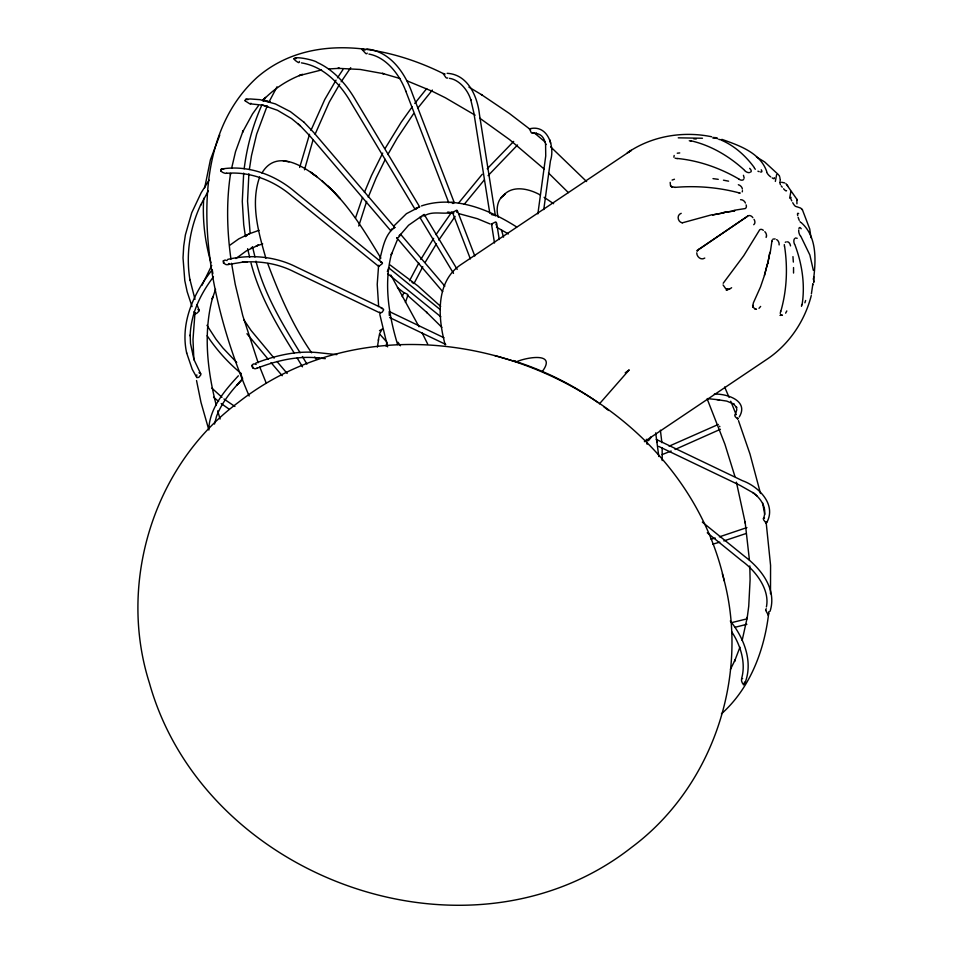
<?xml version="1.0" encoding="UTF-8"?>
<svg xmlns="http://www.w3.org/2000/svg" width="953" height="953" viewBox="0 0 953 953"><rect width="100%" height="100%" fill="white"/><g stroke="black" fill="none" stroke-linecap="round" stroke-linejoin="round"><path stroke-width="1.43" d="M405.43 302.446L408.003 294.93A2.597 1.191 24.8 0 0 407.086 294.06L403.881 292.631L404.465 292.738M662.192 460.561L662.156 447.922M770.5 593.79L770.572 565.403L766.117 522.077M195.008 313.763L196.64 313.43L199.106 311.071A2.609 1.572 -27.1 0 0 199.106 310.118L196.985 304.722M196.568 376.578L196.842 374.851M744.186 178.092L743.447 175.304M813.659 281.85L813.779 278.991M764.544 517.991L763.436 518.396A2.466 1.227 58.2 0 0 763.698 519.969L766.295 523.376L766.629 522.03M742.637 678.524C739.647 678.202 742.923 686.065 744.424 684.278L744.436 682.134M208.767 428.957C209.898 407.824 224.646 390.599 238.369 375.804M203.739 198.284C202.286 219.988 204.955 241.919 211.006 262.79M226.611 172.91A2.466 1.334 53.4 0 1 226.457 173.148L225.885 173.398C223.729 173.208 219.142 171.29 221.62 169.015C247.887 164.75 274.976 174.697 294.882 191.756L382.391 262.968A2.263 1.441 -18.3 0 1 382.296 263.636L378.722 266.435L291.904 196.044C274.154 180.748 250.639 171.421 227.04 173.279M494.5 242.991L491.498 224.015L495.536 221.989A2.263 1.715 -48.9 0 1 496.465 222.621L495.989 224.884M424.633 215.688C434.592 209.624 447.386 216.557 456.451 210.291A2.24 1.275 -54.3 0 1 457.071 210.363L456.832 212.4M299.373 61.445L299.302 62.159A2.466 1.275 53.2 0 1 298.349 62.541C283.101 53.463 314.419 59.539 317.254 62.457C334.205 70.188 346.797 84.757 355.898 100.673L419.618 206.825L406.431 213.686L394.244 225.623M656.736 442.43L656.843 441.334A2.299 0.643 -87.3 0 0 656.688 440.072L656.248 439.393L742.387 480.657C758.659 486.435 776.957 504.673 766.581 522.828M243.682 173.136L242.288 201.393L243.718 224.765L245.421 236.547M244.171 168.8C246.91 146.762 252.843 125.093 261.944 104.83M248.888 173.732L247.554 201.178L250.151 233.354L238.75 238.881L229.721 245.314M249.352 169.539L251.461 155.768L256.655 134.147L267.15 105.974M779.959 182.392L780.281 179.605M802.057 304.924C805.321 284.53 802.009 263.516 794.742 244.325M813.802 282.588L814.005 280.921M194.96 313.084L192.994 339.471L193.852 359.484M378.603 265.494L377.221 284.399L378.663 306.64M768.892 611.588C764.723 649.493 750.44 687.983 721.409 713.88M204.704 187.812L210.387 159.866L219.774 135.088M221.203 169.098L220.905 171.278M537.873 213.889L545.735 155.958L545.581 143.808L545.795 144.618C544.068 137.625 541.828 134.433 535.872 133.36L536.861 133.432L532.572 133.241M543.758 209.589L550.429 160.89C555.158 146.833 547.82 123.95 529.463 128.858L509.259 113.383L481.241 94.49M768.487 613.434L768.261 615.066L765.735 610.385M230.376 174.923L230.578 173.422C226.206 201.81 226.993 230.805 230.96 259.192M388.598 268.317L387.359 271.522M801.485 306.342L801.747 304.507M770.238 252.605L771.906 241.264M811.396 293.893L812.849 284.089M813.481 279.884C815.911 260.848 817.329 236.844 801.413 222.811M377.376 347.13L378.603 339.53M736.109 414.722L735.18 414.15L734.787 415.246A2.466 1.203 57.4 0 0 735.454 416.938L737.765 419.022L737.908 418.2M670.197 182.357L670.495 185.764L672.473 187.11L671.079 186.395L675.034 187.407M252.521 247.089L251.211 247.78M742.256 191.851L742.458 190.671M378.651 265.387L378.722 266.435M775.349 181.427L776.612 174.661M789.644 198.176L790.907 191.41M231.627 168.3L235.522 151.658L243.158 130.716L242.527 132.241L252.545 113.883L258.43 105.712M379.485 260.467C382.594 249.293 384.571 234.128 394.828 227.529L313.74 132.503L303.971 122.198M780.257 313.406L780.674 311.226M813.409 279.05L813.838 276.858M214.52 424.061L216.534 416.294C221.954 402.285 231.639 390.444 241.907 379.675L236.642 385.322L242.67 378.96M796.946 203.811L796.839 199.225L785.951 183.667M378.27 340.257L379.616 333.717M195.055 313.43L195.21 312.763M533.335 132.824L532.239 133.265A2.466 1.239 55.2 0 1 531.202 132.538L529.463 128.858L530.63 129.811M650.637 437.892L648.552 440.608L646.896 440.31A2.299 0.679 -86.7 0 1 646.789 439.75M386.084 346.153L387.001 342.103M741.577 678.596C746.116 663.252 740.672 645.229 731.654 631.72M812.564 285.257L812.861 283.934M299.671 167.454L309.534 134.29M304.483 169.825L313.084 139.769M780.805 311.357C786.88 290.236 787.845 267.817 784.545 246.124M764.437 275.429L767.451 263.802L764.437 275.429L760.518 286.924L753.335 302.947L752.775 306.961L752.632 305.413M763.496 518.456C767.248 509.105 762.245 499.467 752.882 492.51L756.92 495.846M742.149 640.44L747.307 617.175L747.092 618.676L748.736 606.203L750.094 579.781L749.808 565.903M766.403 606.942C770 589.871 756.134 571.133 741.708 560.733L707.257 532.787M415.008 209.172L416.175 207.98M766.117 237.428L766.498 236.058M771.811 241.407L772.192 240.049M358.733 226.04L366.667 201.357M811.277 295.573C804.654 321.495 788.596 345.141 766.117 359.829L644.383 441.668M804.892 302.804L805.63 300.481M355.505 217.975L362.521 197.474M739.957 647.17L734.513 661.382L735.144 659.857L730.439 669.363M298.182 123.89L300.266 125.772L291.63 118.66L277.454 110.274L262.861 105.211L249.65 103.746L245.35 101.006L245.255 100.148L245.85 99.255L250.389 98.969L260.05 99.672L275.381 103.913L290.415 111.656L304.102 122.318M315.121 134.194L329.261 102.138L339.697 84.102M310.952 130.394L324.735 99.565L336.052 80.123M379.961 332.966L382.224 329.059L379.497 330.727M368.227 197.211L376.173 177.901L385.262 159.389M364.451 192.327L371.432 175.674L382.701 153.064M744.424 684.278C753.811 662.811 744.21 638.117 730.296 620.975M735.835 412.768L736.776 409.861L736.371 406.788L736.693 407.622L733.238 403.572L734.001 404.084L726.758 401.106L716.906 399.605M201.893 285.412L211.733 265.434M215.557 289.331L212.221 298.992L212.805 296.907C203.001 332.454 207.325 370.252 216.295 405.478M770.06 611.278C777.148 589.526 761.304 568.929 744.698 556.457L702.325 522.101M495.393 215.783L479.478 114.646C477.524 96.515 467.935 74.346 447.112 73.31M402.202 296.609L403.881 292.631M259.704 176.889C250.222 203.311 258.382 232.401 265.899 258.275M674.176 155.47L673.878 157.221M250.913 103.234L250.806 103.484A2.466 1.298 53.2 0 1 250.365 103.782M389.312 315.526L389.193 311.488L443.991 337.743M542.233 371.575C557.326 351.562 526.139 357.506 516.8 361.652M397.437 239.632L391.266 254.832L391.695 253.307C383.499 283.363 388.764 315.252 397.604 344.545M268.853 102.269L277.025 86.783M263.624 101.03L265.458 97.337M212.293 269.985L212.864 273.571M409.516 280.754L418.808 263.099M414.007 283.494L422.81 266.721M723.196 283.255L743.745 255.702L759.696 229.78A4.217 3.097 66 0 1 763.365 230.34M387.847 154.529L397.365 137.899L413.673 113.562M785.641 313.156L786.809 310.94M739.254 416.961C749.141 400.784 726.972 393.601 714.357 394.089M420.797 259.466L433.651 238.357M385.334 148.108L401.213 122.222L412.196 106.843M208.326 190.91L200.606 205.157L200.857 204.561C189.802 227.898 185.668 254.499 189.981 280.015L189.885 279.372L194.996 299.361M425.419 261.968L436.474 243.718M391.814 228.911L390.694 230.686L309.677 135.731L300.124 125.653M399.021 235.689C402.333 231.984 398.95 238.381 396.913 237.94M367.215 53.13L366.905 53.618A2.466 1.251 53.5 0 1 365.702 53.475L361.902 49.365L363.045 48.972L365.047 50.152M337.505 77.801L342.925 69.652M341.138 81.803L350.716 67.687M438.809 240.049L455.117 216.402M744.412 683.42L743.435 684.921M245.052 100.756L246.041 99.255L248.018 99.612M209.076 180.153L201.202 192.697L191.732 212.769L185.382 234.891L183.703 246.172L183.024 257.894L184.787 280.599L187.157 291.713L192.053 306.616M436.009 234.641L451.746 212.09M228.934 263.838L228.565 264.374C223.621 266.518 221.084 258.037 227.171 260.586M400.546 234.533L408.563 225.253L423.608 214.735A2.251 0.786 -59.8 0 1 424.264 214.556L457.178 269.389M261.92 173.053C279.67 142.902 317.456 175.793 333.169 191.267L322.174 180.963M213.46 276.799C200.261 294.358 191.017 313.346 190.123 335.837L190.183 335.027L190.493 343.521L194.019 359.757L193.709 359.007L200.678 373.755M414.758 103.46L426.73 88.546M417.902 107.987L432.364 90.058M501.028 197.914L505.007 194.162C497.228 199.046 495.858 209.017 498.216 217.201M458.464 203.192L482.242 174.268M464.242 204.299L484.338 179.891M212.102 270.009C193.554 293.024 180.01 323.198 186.705 353.158M753.74 224.705L754.55 223.752A4.217 3.193 57 0 0 754.014 219.381M263.028 100.363L264.863 98.23L262.528 100.744C273.618 89.046 287.377 79.981 302.482 74.37L299.278 75.585L321.518 69.974M697.227 251.235L698.871 249.341M758.993 308.319L760.637 306.425M599.413 403.881L629.206 369.883L625.204 372.826M487.221 168.776L513.667 141.425M488.091 175.638L517.55 144.975M257.441 367.751C252.533 371.956 249.674 361.366 256.178 364.475M453.509 273.38L419.892 217.379L421.822 216.736M768.261 615.066L768.559 612.886M502.565 196.473C511.701 184.441 529.153 188.658 540.363 195.031M246.231 236.07L247.077 235.272M416.092 209.064L416.818 208.385M423.692 215.962L424.264 214.556M235.891 258.537L246.505 250.794L258.454 245.112L256.262 245.945L262.718 243.897M418.01 207.337L419.618 206.825M786.559 190.671L786.237 190.91A4.217 1.048 52.7 0 1 783.569 188.754M791.085 197.342L790.752 197.581A4.217 1.036 59.2 0 0 791.788 200.892M240.621 373.552L242.276 377.864A3.395 1.668 79.4 0 0 242.586 378.091M248.495 234.069L259.002 230.34M366.893 48.996C390.385 51.379 405.299 73.238 412.446 93.93L454.283 202.679L452.961 203.525M696.881 250.639L747.652 216.176L698.859 249.436M681.204 213.329C676.344 214.878 677.678 222.049 682.253 222.835M729.545 289.116L731.618 287.723M246.327 234.914L245.278 236.475M718.3 424.454L669.089 446.183M720.432 429.279L675.01 449.494M513.226 360.579L515.668 361.044M293.631 58.752L296.431 58.455M766.415 608.872L765.914 609.086A2.466 1.251 58.7 0 0 765.747 610.396M447.672 77.92L447.171 78.122A2.466 1.227 54 0 1 445.825 77.455L443.216 73.619L444.312 74.084C387.299 45.387 309.737 31.914 257.322 77.205C203.799 125.641 201.071 205.908 211.983 272.296M785.284 242.276L786.177 241.907M671.162 451.031L662.156 454.557M257.155 368.168C276.751 360.591 298.051 355.529 319.148 358.03L318.314 357.935L325.33 358.662M255.738 363.117C275.834 355.386 297.67 350.251 319.279 352.789L336.802 354.623M772.943 239.096L775.158 238.929M746.914 527.593L719.384 536.849M746.151 533.489L723.839 540.923M795.29 237.988L797.184 238.286M747.819 215.974L748.998 215.557A4.217 3.193 55.6 0 1 752.846 217.653M672.091 180.069L674.45 179.235M704.779 258.072C701.039 260.657 696.655 256.738 696.75 252.831M421.488 205.908C454.283 195.008 489.08 209.446 516.693 226.981M393.529 227.243L394.828 227.529M726.162 290.046L728.604 289.295M726.722 289.867L729.402 289.045M711.009 539.207L715.226 538.04M712.665 544.163L719.765 542.197M491.355 214.485L495.477 215.592M746.687 618.938L731.427 622.678M746.89 624.298L735.299 627.217M712.427 214.592L682.265 222.847M380.604 262.17L381.76 262.194M381.2 308.236L383.44 309.177A2.263 1.846 -24 0 1 383.571 309.987L382.248 312.143L380.295 313.072L294.203 271.831C278.288 263.671 260.038 260.657 242.265 262.194L247.315 261.884M228.089 264.517L242.61 262.17M227.684 259.395C250.52 254.165 275.357 256.333 296.371 267.019L382.51 308.284M450.888 202.596L453.032 202.465M443.181 73.536L445.122 74.084M733.977 210.315L745.306 208.54A4.217 3.109 46.5 0 0 746.116 204.883M677.261 153.207L679.751 152.933M221.62 169.015L223.788 169.134M779.983 315.383L782.413 315.205L780.698 314.871M328.856 68.95L339.506 68.318L337.862 68.33L360.246 69.462L383.845 73.75L382.379 73.381L400.117 78.551M675.022 187.372C696.5 185.561 718.276 187.312 739.111 192.875M678.262 137.828L702.456 138.245M408.206 295.847L407.312 295.478M693.772 138.816L696.214 138.983M453.866 212.948L447.469 212.316L453.092 212.888M361.902 49.365L363.927 49.58M707.221 398.592L719.479 399.879L718.645 399.795M738.944 192.899L740.338 193.054M740.564 199.701L741.958 199.856A4.217 3.085 45.3 0 1 745.413 203.049M449.459 78.349C458.19 79.421 467.732 89.034 470.996 100.399L470.794 99.803L473.867 112.883L489.782 213.21M677.202 158.448C699.085 160.604 720.265 168.097 739.194 179.2M197.914 309.582L199.106 310.118M529.499 128.893L530.154 128.977M712.999 178.628L718.264 179.343M198.963 372.754L200.487 373.409A2.609 2.049 -37.7 0 1 200.714 374.994L198.808 377.364L196.842 377.626L192.244 369.311L186.597 352.777M711.76 136.779C682.979 130.811 651.59 136.005 627.288 152.885L631.315 150.371L460.12 265.172C435.152 282.636 438.07 318.921 445.218 344.843M726.484 289.188L727.961 289.414L725.59 288.521L723.077 284.935M712.737 137.935L714.083 138.161M288.997 161.867L283.22 160.819L284.006 160.962M301.386 62.862C323.913 66.472 340.697 84.352 351.478 103.412L415.151 209.481M781.591 182.273L784.724 182.916M723.47 180.188L728.592 181.177M718.776 139.376L720.968 139.805M675.081 158.186L677.273 158.615M756.444 309.308L755.086 309.01L756.158 309.237M459.012 213.675L477.322 218.678L490.021 223.943M755.086 309.01L752.751 306.818M796.339 206.575L800.651 208.064L802.45 209.874L809.74 228.994L810.979 237.69M368.93 54.071C386.108 57.132 399.629 74.453 405.93 91.488M689.281 140.746L691.08 141.199M714.905 137.506L717.252 138.114M690.83 140.758C711.033 145.38 729.355 156.328 744.543 170.253M262.861 105.211L267.686 106.51M494.726 355.54L521.922 363.522M721.886 139.364C739.123 145.475 760.268 152.599 766.808 171.754M713.594 137.375L717.645 138.673M523.233 364.01C549.774 373.35 575.052 386.299 597.996 402.595M757.921 171.183L759.136 171.647M407.026 80.838L432.412 91.357L445.301 97.73L475.142 115.182M756.468 156.959L764.663 161.962L778.684 174.899M739.087 179.319L740.529 179.974A4.217 2.478 35.7 0 0 743.697 179.212M738.349 184.727L739.79 185.382A4.217 2.811 38.3 0 1 742.351 189.063M721.612 140.258C734.846 146.023 745.842 156.042 754.311 167.609M389.682 317.563L445.766 344.438M658.63 446.373L740.231 485.47L753.43 492.963M492.201 224.705L491.498 224.015M795.922 206.539L795.302 206.205A4.217 1.048 60.1 0 1 792.741 202.703M798.65 213.603L798.018 213.269A4.217 1.203 66.2 0 0 797.697 215.569M496.465 227.136L508.39 233.938M468.924 87.116L482.206 95.074M544.103 197.307L553.61 203.68M234.914 406.466L223.931 398.985M479.907 118.291L509.712 139.71L544.211 169.086M390.051 264.934L417.843 285.876L440.703 306.461M221.179 403.536L228.815 408.944M603.964 406.931L608.622 410.469M397.449 287.615L403.881 292.69M744.555 170.551L745.83 171.564A4.217 2.025 36.1 0 0 749.594 172.481M388.502 267.662L440.369 309.713M387.811 273.797L440.786 316.753M534.133 132.67L545.068 141.997M213.567 397.246L218.594 401.404M221.966 397.341L211.876 388.145M241.133 373.433C228.029 362.652 216.581 349.834 207.146 335.73M408.825 296.502L427.206 312.81L426.515 312.155L441.87 327.367M550.608 146.81L586.595 181.535M548.475 172.981L568.393 192.625M327.582 185.775C349.703 206.372 365.392 232.532 380.902 258.168M380.009 334.479L385.655 340.733M236.701 362.497L222.966 348.048L216.021 339.268L206.956 325.295M380.295 313.072L379.83 312.393A2.323 0.739 -85.8 0 1 379.747 312.06M800.008 221.62L800.77 222.502M801.211 228.756L800.46 227.874A4.217 1.537 72 0 0 798.936 228.684M400.605 234.295L444.848 286.162M396.603 237.607L442.704 291.654M274.119 358.161L251.044 330.429L243.73 319.624M276.978 361.497L287.175 373.457M268.198 359.269L246.946 333.741M271.045 362.605L282.231 375.72M754.371 168.133L755.336 169.265M749.677 168.347L750.642 169.491A4.217 1.966 36.4 0 1 750.607 172.052M781.222 185.895L782.234 187.193M314.716 357.03L316.289 359.126M801.938 209.183L802.45 209.874M397.949 342.246L400.439 345.772M311.619 352.789C292.666 325.402 279.348 294.572 267.71 263.504M300.135 352.753C282.267 323.913 264.434 294.37 255.976 261.17M302.411 356.529L306.949 364.094M294.155 352.944C276.561 324.699 259.371 295.585 251.008 263.064M297.181 357.994L302.47 366.81M800.711 236.082L809.871 254.999L813.35 270.378M390.837 275.024L419.034 326.76M737.789 418.867L737.527 418.153M251.675 365.309L252.771 368.156M800.246 235.832L799.543 234.509A4.217 1.584 72.6 0 1 798.745 230.09M766.855 172.457L767.391 173.494A4.217 1.251 44.9 0 0 770.691 176.853M761.244 169.777L761.792 170.813A4.217 1.549 40 0 1 760.506 171.969M422.036 332.704L427.635 343.95M452.604 212.722L470.365 258.882M787.285 185.073L787.702 185.99M779.268 175.674L779.685 176.603M799.245 220.357L798.114 217.32M780.4 184.584L779.84 182.785M724.637 386.989L729.069 397.353M730.737 401.237L736.05 414.352M707.376 399.438L724.923 444.253L734.906 476.393M266.232 383.13L259.692 366.81M249.162 396.043C232.318 356.732 219.333 315.634 212.15 273.428M405.68 90.88L448.78 202.786M194.043 311.583L195.031 314.073M457.535 211.125L474.797 255.988M738.48 420.642L749.987 454.021L760.518 493.499M258.132 362.736L242.777 315.705L235.224 284.292L231.555 263.278M797.22 200.344L796.839 199.225M208.874 430.029L201 402.428L196.532 380.533M387.609 346.868L379.806 314.419M217.689 410.874L220.095 419.046M794.457 244.206L794.004 242.646A4.217 2.013 76 0 1 794.516 238.786M790.537 245.898L790.085 244.325A4.217 2.406 76.7 0 0 787.392 241.848M501.469 230.018L503.553 237.13M724.244 580.889C678.357 376.244 405.049 271.283 238.131 402.559C153.469 465.445 117.541 582.867 149.395 682.956C204.18 879.178 469.079 975.002 631.732 847.265C714.25 785.82 751.012 672.306 722.338 573.825M736.395 482.147L745.294 523.137L745.127 522.018L749.439 560.197M549.798 139.805L550.643 143.117M223.145 260.777L223.562 263.421M252.616 247.172L254.975 256.976M247.625 248.685L249.65 257.31M762.603 502.874L764.723 514.37M655.688 432.876L658.809 456.523M496.716 223.419L499.265 239.501M660.393 430.196L661.882 442.68M646.372 439.273L647.111 444.265M774.301 177.675L774.384 178.39A4.217 1.215 45.7 0 1 772.156 177.877M792.956 256.619L793.349 262.087M779.935 177.663L780.019 178.854M784.319 244.599L784.402 246.184M779.137 244.921L779.066 243.337A4.217 2.799 74 0 0 776.612 239.62M793.539 267.567L793.551 273.046M228.994 263.493A2.466 1.358 54 0 1 228.946 263.85M412.006 282.326A2.609 1.263 23.9 0 1 412.435 282.576M413.137 283.148A2.609 1.263 23.9 0 1 413.376 283.446M719.849 426.682A2.585 1.084 59.3 0 1 719.622 426.253M650.506 437.082A2.24 1.835 -20.2 0 1 650.649 437.892M764.806 231.674A4.217 3.073 67.2 0 1 766.498 236.058M768.773 258.049L767.689 263.933L769.905 252.319L768.773 258.049M723.923 212.793L712.761 214.878L723.923 212.793M734.572 210.899L723.768 212.471L734.572 210.899M270.259 102.102L265.184 100.696L270.211 102.09M313.835 174.53L310.559 172.136L316.73 176.662L313.835 174.53M340.007 198.617L332.883 190.957L340.007 198.617"/></g></svg>
